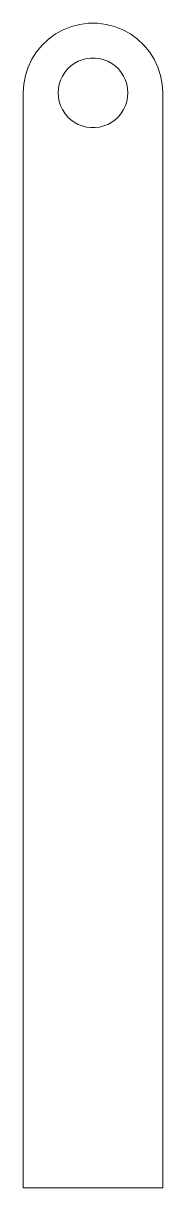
# Model space of a CAD drawing. Header units: millimetres. Extents: x -5.8 to 5.8, y -48.9 to 48.9.
import ezdxf

# ---------------------------------------------------------------- set-up
doc = ezdxf.new("R2010")
doc.units = ezdxf.units.MM
doc.layers.get('0').update_dxf_attribs({"linetype": 'CONTINUOUS', "lineweight": 0})

msp = doc.modelspace()

# ---------------------------------------------------------------- linework, layer by layer
for p, q in [((-3.729, 47.545), (-3.135, 47.977)), ((-3.135, 47.977), (-2.491, 48.331)), ((-2.491, 48.331), (-1.808, 48.601)), ((-1.808, 48.601), (-1.096, 48.784)), ((-1.096, 48.784), (-0.367, 48.876)), ((-0.367, 48.876), (0.367, 48.876)), ((0.367, 48.876), (1.096, 48.784)), ((1.096, 48.784), (1.808, 48.601)), ((1.808, 48.601), (2.491, 48.331)), ((2.491, 48.331), (3.135, 47.977)), ((3.135, 47.977), (3.729, 47.545)), ((-4.733, 46.476), (-4.264, 47.042)), ((-4.264, 47.042), (-3.729, 47.545)), ((3.729, 47.545), (4.264, 47.042)), ((4.264, 47.042), (4.733, 46.476)), ((-5.126, 45.856), (-4.733, 46.476)), ((-0.548, 45.911), (-0.184, 45.957)), ((-0.184, 45.957), (0.184, 45.957)), ((0.184, 45.957), (0.548, 45.911)), ((4.733, 46.476), (5.126, 45.856)), ((-5.666, 44.492), (-5.439, 45.191)), ((-5.439, 45.191), (-5.126, 45.856)), ((-2.366, 44.757), (-2.132, 45.04)), ((-2.132, 45.04), (-1.864, 45.291)), ((-1.864, 45.291), (-1.567, 45.507)), ((-1.567, 45.507), (-1.245, 45.684)), ((-1.245, 45.684), (-0.904, 45.819)), ((-0.904, 45.819), (-0.548, 45.911)), ((0.548, 45.911), (0.904, 45.819)), ((0.904, 45.819), (1.245, 45.684)), ((1.245, 45.684), (1.567, 45.507)), ((1.567, 45.507), (1.864, 45.291)), ((1.864, 45.291), (2.132, 45.04)), ((2.132, 45.04), (2.366, 44.757)), ((5.126, 45.856), (5.439, 45.191)), ((5.439, 45.191), (5.666, 44.492)), ((-5.804, 43.771), (-5.666, 44.492)), ((-2.833, 43.765), (-2.72, 44.114)), ((-2.72, 44.114), (-2.563, 44.447)), ((-2.563, 44.447), (-2.366, 44.757)), ((2.366, 44.757), (2.563, 44.447)), ((2.563, 44.447), (2.72, 44.114)), ((2.72, 44.114), (2.833, 43.765)), ((5.666, 44.492), (5.804, 43.771)), ((-5.85, 43.038), (-5.804, 43.771)), ((-5.85, -48.887), (-5.85, 43.038)), ((-2.925, 43.038), (-2.902, 43.404)), ((-2.902, 42.671), (-2.925, 43.038)), ((-2.902, 43.404), (-2.833, 43.765)), ((2.833, 43.765), (2.902, 43.404)), ((2.902, 43.404), (2.925, 43.038)), ((2.925, 43.038), (2.902, 42.671)), ((5.804, 43.771), (5.85, 43.038)), ((5.85, 43.038), (5.85, -48.887)), ((-2.833, 42.31), (-2.902, 42.671)), ((-2.72, 41.961), (-2.833, 42.31)), ((2.833, 42.31), (2.72, 41.961)), ((2.902, 42.671), (2.833, 42.31)), ((-2.563, 41.628), (-2.72, 41.961)), ((-2.366, 41.318), (-2.563, 41.628)), ((-2.132, 41.035), (-2.366, 41.318)), ((2.366, 41.318), (2.132, 41.035)), ((2.563, 41.628), (2.366, 41.318)), ((2.72, 41.961), (2.563, 41.628)), ((-1.864, 40.784), (-2.132, 41.035)), ((-1.567, 40.568), (-1.864, 40.784)), ((-1.245, 40.391), (-1.567, 40.568)), ((-0.904, 40.256), (-1.245, 40.391)), ((-0.548, 40.164), (-0.904, 40.256)), ((-0.184, 40.118), (-0.548, 40.164)), ((0.184, 40.118), (-0.184, 40.118)), ((0.548, 40.164), (0.184, 40.118)), ((0.904, 40.256), (0.548, 40.164)), ((1.245, 40.391), (0.904, 40.256)), ((1.567, 40.568), (1.245, 40.391)), ((1.864, 40.784), (1.567, 40.568)), ((2.132, 41.035), (1.864, 40.784)), ((5.85, -48.887), (-5.85, -48.887))]:
    msp.add_line(p, q)

doc.saveas('drawing.dxf')
